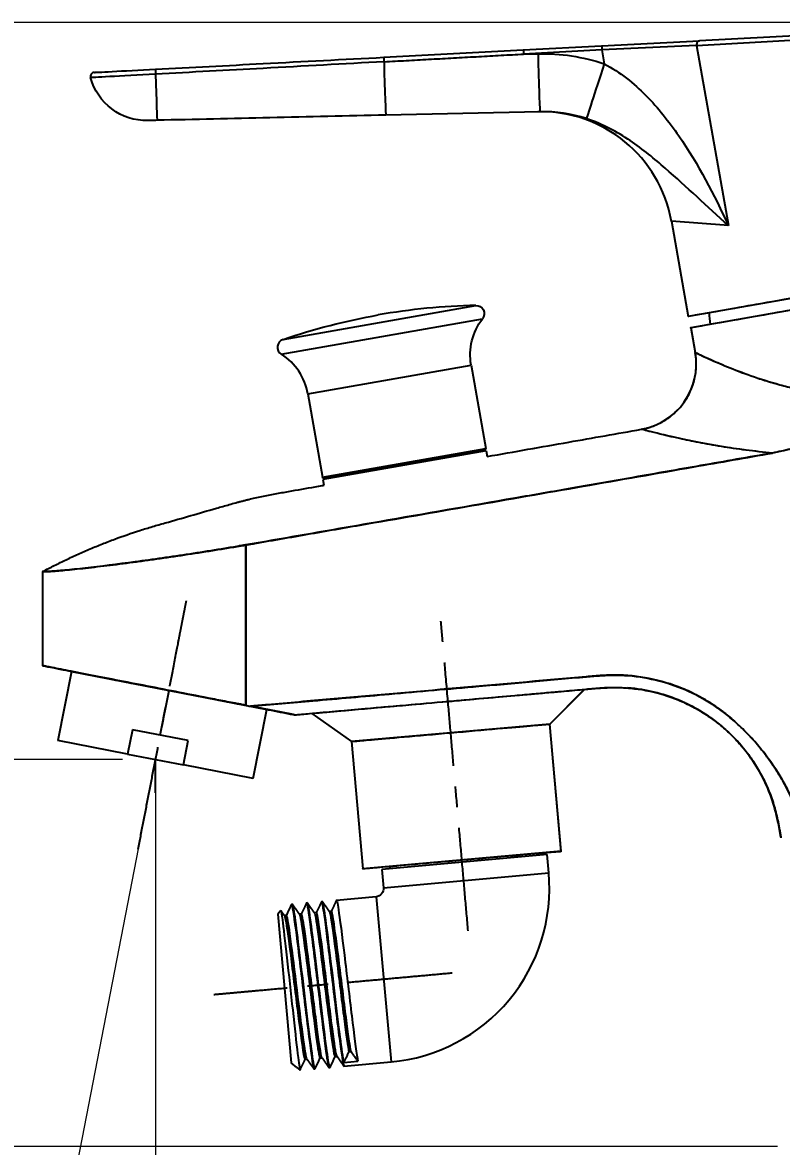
# Model space of a CAD drawing. Extents: x 0 to 1354, y 0 to 992.
# Drawn here: x 726.6 to 818.1, y 310.6 to 446.1 of the extents above; entities that cross this region are included whole.
import ezdxf

# ---------------------------------------------------------------- set-up
doc = ezdxf.new("R2010")
doc.units = 0
doc.header["$LTSCALE"] = 10
doc.header["$MEASUREMENT"] = 0
doc.header["$PDMODE"] = 3
doc.header["$PDSIZE"] = -10
doc.linetypes.add('CENTER', pattern=[2, 1.25, -0.25, 0.25, -0.25])
doc.layers.get('0').update_dxf_attribs({"linetype": 'CONTINUOUS'})
doc.layers.get('DEFPOINTS').update_dxf_attribs({"linetype": 'CONTINUOUS'})
doc.layers.add('1', color=7, linetype='CONTINUOUS')
doc.layers.add('5', color=5, linetype='CENTER')
doc.styles.add('Daelim Dimension', font='')
doc.styles.get('Daelim Dimension').set_extended_font_data('나눔고딕')
doc.dimstyles.new('DEFAULT', dxfattribs={"dimscale": 2, "dimtxt": 2, "dimasz": 2, "dimexe": 0, "dimexo": 2, "dimgap": 1, "dimtad": 1, "dimdec": 1, "dimzin": 9, "dimdsep": 46, "dimtxsty": 'Daelim Dimension', "dimcen": 0.5, "dimclrd": 252, "dimclre": 252, "dimclrt": 3, "dimadec": 1, "dimazin": 0, "dimtfac": 1, "dimtdec": 1, "dimtix": 1, "dimtmove": 0, "dimatfit": 3, "dimfxl": 1, "dimtolj": 1, "dimtzin": 1, "dimlwd": 9, "dimlwe": 9, "dimarcsym": 0})

# ---------------------------------------------------------------- blocks, each defined once
blk = doc.blocks.new('*D0')
at = {"color": 5, "lineweight": 9, "ltscale": 0.5, "transparency": 16777216}
for p, q in [((742.64, 353.25), (742.64, 236.46)), ((849.49, 306.58), (849.49, 236.46)), ((746.64, 236.46), (845.49, 236.46))]:
    blk.add_line(p, q, dxfattribs=at)
at = {"color": 5, "ltscale": 0.5, "transparency": 16777216}
for points in [[(746.64, 237.12), (746.64, 235.79), (742.64, 236.46)], [(845.49, 237.12), (845.49, 235.79), (849.49, 236.46)]]:
    blk.add_solid(points, dxfattribs=at)
at = {"layer": 'DEFPOINTS', "color": 0, "ltscale": 0.5, "transparency": 16777216}
for p in [(742.64, 357.25), (849.49, 310.58), (849.49, 236.46)]:
    blk.add_point(p, dxfattribs=at)
at = {"color": 7, "ltscale": 0.5, "transparency": 16777216, "insert": (796.19, 243.86), "char_height": 10, "attachment_point": 5, "style": 'Daelim Dimension'}
blk.add_mtext('\\A1;107', dxfattribs=at)
blk = doc.blocks.new('*D1')
at = {"color": 5, "lineweight": 9, "ltscale": 0.5, "transparency": 16777216}
for p, q in [((741.87, 353.32), (719.58, 238.66)), ((742.64, 349.25), (742.64, 236.44))]:
    blk.add_line(p, q, dxfattribs=at)
blk.add_arc((742.64, 357.25), 120.81, 260.8971, 268.1029, dxfattribs=at)
at = {"color": 5, "ltscale": 0.5, "transparency": 16777216}
for points in [[(723.41, 237.3), (723.64, 238.62), (719.58, 238.66)], [(738.65, 237.17), (738.63, 235.84), (742.64, 236.44)]]:
    blk.add_solid(points, dxfattribs=at)
at = {"layer": 'DEFPOINTS', "color": 0, "ltscale": 0.5, "transparency": 16777216}
for p in [(744.26, 365.59), (743.21, 360.19), (742.64, 357.25), (742.64, 353.25), (734.91, 236.68)]:
    blk.add_point(p, dxfattribs=at)
at = {"color": 7, "ltscale": 0.5, "transparency": 16777216, "insert": (706.69, 249.62), "char_height": 10, "attachment_point": 5, "rotation": 341.5327, "style": 'Daelim Dimension'}
blk.add_mtext('\\A1;11%%D', dxfattribs=at)
blk = doc.blocks.new('*D2')
at = {"color": 5, "lineweight": 9, "ltscale": 0.5, "transparency": 16777216}
for p, q in [((738.64, 357.25), (691.53, 357.25)), ((691.53, 314.58), (691.53, 353.25)), ((817.67, 310.58), (691.53, 310.58))]:
    blk.add_line(p, q, dxfattribs=at)
at = {"color": 5, "ltscale": 0.5, "transparency": 16777216}
for points in [[(690.86, 353.25), (692.2, 353.25), (691.53, 357.25)], [(690.86, 314.58), (692.2, 314.58), (691.53, 310.58)]]:
    blk.add_solid(points, dxfattribs=at)
at = {"layer": 'DEFPOINTS', "color": 0, "ltscale": 0.5, "transparency": 16777216}
for p in [(691.53, 357.25), (742.64, 357.25), (821.67, 310.58)]:
    blk.add_point(p, dxfattribs=at)
at = {"color": 7, "ltscale": 0.5, "transparency": 16777216, "insert": (684.19, 334.03), "char_height": 10, "attachment_point": 5, "rotation": 90, "style": 'Daelim Dimension'}
blk.add_mtext('\\A1;47', dxfattribs=at)
blk = doc.blocks.new('*D3')
at = {"color": 5, "lineweight": 9, "ltscale": 0.5, "transparency": 16777216}
for p, q in [((844.92, 446.14), (646.3, 446.14)), ((646.3, 442.14), (646.3, 314.58)), ((817.67, 310.58), (646.3, 310.58))]:
    blk.add_line(p, q, dxfattribs=at)
at = {"color": 5, "ltscale": 0.5, "transparency": 16777216}
for points in [[(645.63, 442.14), (646.97, 442.14), (646.3, 446.14)], [(645.63, 314.58), (646.97, 314.58), (646.3, 310.58)]]:
    blk.add_solid(points, dxfattribs=at)
at = {"layer": 'DEFPOINTS', "color": 0, "ltscale": 0.5, "transparency": 16777216}
for p in [(848.92, 446.14), (646.3, 310.58), (821.67, 310.58)]:
    blk.add_point(p, dxfattribs=at)
at = {"color": 7, "ltscale": 0.5, "transparency": 16777216, "insert": (638.85, 378.36), "char_height": 10, "attachment_point": 5, "rotation": 90, "style": 'Daelim Dimension'}
blk.add_mtext('\\A1;135', dxfattribs=at)
blk = doc.blocks.new('*D8')
at = {"color": 5, "lineweight": 9, "ltscale": 0.5, "transparency": 16777216}
for p, q in [((705.57, 310.58), (646.3, 310.58)), ((646.3, 166.08), (646.3, 306.58)), ((831.02, 162.08), (646.3, 162.08))]:
    blk.add_line(p, q, dxfattribs=at)
at = {"color": 5, "ltscale": 0.5, "transparency": 16777216}
for points in [[(645.63, 306.58), (646.97, 306.58), (646.3, 310.58)], [(645.63, 166.08), (646.97, 166.08), (646.3, 162.08)]]:
    blk.add_solid(points, dxfattribs=at)
at = {"layer": 'DEFPOINTS', "color": 0, "ltscale": 0.5, "transparency": 16777216}
for p in [(646.3, 310.58), (709.57, 310.58), (835.02, 162.08)]:
    blk.add_point(p, dxfattribs=at)
at = {"color": 7, "ltscale": 0.5, "transparency": 16777216, "insert": (638.85, 236.33), "char_height": 10, "attachment_point": 5, "rotation": 90, "style": 'Daelim Dimension'}
blk.add_mtext('\\A1;365', dxfattribs=at)

msp = doc.modelspace()

# ---------------------------------------------------------------- linework, layer by layer
at = {"color": 7, "ltscale": 0.5}
for p, q in [((743.21, 360.19), (744.26, 365.59)), ((742.64, 353.25), (742.64, 357.25))]:
    msp.add_line(p, q, dxfattribs=at)
at = {"layer": '1', "color": 7, "linetype": 'Continuous'}
for p, q in [((848.93, 446.07), (808.23, 443.94)), ((807.9, 443.38), (849.45, 445.66)), ((786.99, 442.83), (796.44, 443.32)), ((796.44, 443.32), (808.23, 443.94)), ((807.9, 443.38), (796.47, 442.82)), ((807.9, 443.38), (811.73, 421.64)), ((770.17, 441.94), (786.99, 442.83)), ((796.47, 442.82), (787.01, 442.33)), ((787.01, 442.33), (788.77, 442.37)), ((796.47, 442.82), (796.76, 441.15)), ((789, 435.38), (770.41, 434.96)), ((811.73, 421.64), (804.85, 422.16)), ((804.85, 422.16), (806.88, 410.68)), ((855.46, 417.82), (807.2, 409.31)), ((830.51, 414.84), (806.88, 410.68)), ((758.02, 407.92), (781.26, 412.02)), ((757.8, 406.12), (782.08, 410.4)), ((807.2, 409.31), (807.73, 406.34)), ((761, 401.35), (780.7, 404.82)), ((780.7, 404.82), (782.47, 394.77)), ((761, 401.35), (762.78, 391.3)), ((762.78, 391.3), (782.47, 394.77)), ((782.52, 394.48), (762.83, 391.01)), ((763.01, 391.14), (782.31, 394.54)), ((782.52, 394.48), (782.64, 393.8)), ((780.87, 394.19), (780.85, 394.29)), ((762.83, 391.01), (762.95, 390.33)), ((764.48, 391.3), (764.47, 391.4)), ((753.51, 363.79), (753.51, 383.13)), ((729.02, 379.91), (729.02, 368.57)), ((732.48, 367.88), (730.86, 359.54)), ((732.48, 367.88), (756.04, 363.3)), ((790.2, 361.53), (794.35, 365.69)), ((754.42, 354.96), (756.04, 363.3)), ((761.49, 362.79), (766.29, 359.43)), ((739.84, 360.85), (739.27, 357.9)), ((746.57, 359.54), (739.84, 360.85)), ((790.2, 361.53), (766.29, 359.43)), ((791.54, 346.19), (790.2, 361.53)), ((739.27, 357.9), (730.86, 359.54)), ((746, 356.6), (746.57, 359.54)), ((766.29, 359.43), (767.64, 344.09)), ((739.27, 357.9), (746, 356.6)), ((754.42, 354.96), (746, 356.6)), ((791.54, 346.19), (767.64, 344.09)), ((789.86, 345.79), (769.94, 343.98)), ((788.86, 345.7), (788.84, 345.95)), ((790.06, 343.6), (789.86, 345.79)), ((770.91, 344.38), (770.94, 344.07)), ((769.94, 343.98), (770.14, 341.79)), ((770.14, 341.79), (790.06, 343.6)), ((769.24, 340.7), (764.45, 340.26)), ((769.24, 340.7), (771.05, 320.78)), ((757.73, 339.05), (757.38, 338.62)), ((759.15, 339.78), (759.03, 339.77)), ((760.96, 339.95), (760.84, 339.94)), ((762.77, 340.11), (762.64, 340.1)), ((763.84, 338.95), (763.61, 338.93)), ((757.38, 338.62), (759.01, 320.69)), ((758.42, 338.46), (758.19, 338.44)), ((760.23, 338.62), (759.99, 338.6)), ((762.04, 338.79), (761.8, 338.77)), ((762.48, 321.26), (762.71, 321.28)), ((764.28, 321.42), (764.52, 321.44)), ((766.22, 321.99), (765.96, 321.96)), ((759.69, 320.12), (759.01, 320.69)), ((759.69, 320.12), (760.06, 319.81)), ((760.67, 321.09), (760.9, 321.11)), ((761.74, 319.94), (761.87, 319.95)), ((763.55, 320.1), (763.68, 320.11)), ((765.35, 320.71), (767.04, 320.86)), ((765.36, 320.26), (771.05, 320.78))]:
    msp.add_line(p, q, dxfattribs=at)
msp.add_polyline3d([(770.19, 441.41, 0), (770.52, 441.42, 0), (770.86, 441.44, 0), (771.2, 441.46, 0), (771.53, 441.48, 0), (771.87, 441.5, 0), (772.2, 441.52, 0), (772.54, 441.53, 0), (772.88, 441.55, 0), (773.21, 441.57, 0), (773.55, 441.59, 0), (773.88, 441.61, 0), (774.22, 441.63, 0), (774.56, 441.64, 0), (774.89, 441.66, 0), (775.23, 441.68, 0), (775.57, 441.7, 0), (775.9, 441.72, 0), (776.24, 441.74, 0), (776.58, 441.75, 0), (776.91, 441.77, 0), (777.25, 441.79, 0), (777.58, 441.81, 0), (777.92, 441.83, 0), (778.26, 441.85, 0), (778.59, 441.87, 0), (778.93, 441.88, 0), (779.27, 441.9, 0), (779.6, 441.92, 0), (779.94, 441.94, 0), (780.28, 441.96, 0), (780.61, 441.98, 0), (780.95, 441.99, 0), (781.29, 442.01, 0), (781.62, 442.03, 0), (781.96, 442.05, 0), (782.3, 442.07, 0), (782.63, 442.09, 0), (782.97, 442.1, 0), (783.31, 442.12, 0), (783.64, 442.14, 0), (783.98, 442.16, 0), (784.32, 442.18, 0), (784.66, 442.2, 0), (784.99, 442.22, 0), (785.33, 442.23, 0), (785.67, 442.25, 0), (786, 442.27, 0), (786.34, 442.29, 0), (786.68, 442.31, 0), (787.01, 442.33, 0)], dxfattribs=at)
for centre, radius, start, end in [((735.29, 439.62), 0.5, 92.9986, 195.1032), ((789.1, 419.38), 16, 9.9572, 91.295), ((782.83, 335.18), 76.85, 91.1649, 100.0001), ((831.58, 412.15), 22.2, 182.6482, 186.2969), ((758.34, 406.97), 1, 108.8343, 237.6574), ((754, 400.11), 7.12, 9.9998, 57.6574), ((799.85, 404.96), 8, 280.0008, 9.9998), ((782.28, 394.74), 0.2, 280.0001, 9.9998), ((769.14, 341.7), 21, 275.1998, 5.2003)]:
    msp.add_arc(centre, radius, start, end, dxfattribs=at)
at = {"layer": '1', "color": 7, "linetype": 'Continuous', "extrusion": (0, 6.12323e-17, -1)}
msp.add_arc((-741.56, 441.31), 7, 268.705, 344.8968, dxfattribs=at)
at = {"layer": '1', "color": 7, "linetype": 'Continuous', "extrusion": (0, 0, -1)}
for centre, radius, start, end in [((-782.83, 335.18), 76.85, 71.1657, 79.9999), ((-781.28, 411.02), 1, 88.8351, 217.6591), ((-787.71, 406.06), 7.12, 350.0002, 37.6591), ((-762.97, 391.34), 0.2, 259.9999, 350.0002), ((-769.14, 341.7), 1, 174.7997, 264.8002)]:
    msp.add_arc(centre, radius, start, end, dxfattribs=at)
at = {"layer": '1', "color": 7, "linetype": 'Continuous'}
for centre, major_axis, ratio, start_param, end_param in [((796.47, 442.82), (-0.026, 0.499), 0.011375, 0, 1.572193), ((808.26, 443.44), (0.026, -0.499), 0.718778, 3.141593, 4.800432), ((770.19, 441.45), (-0.026, 0.499), 0.013673, 0, 1.649304), ((787.02, 442.33), (-0.026, 0.499), 0.011375, 0, 1.572193), ((788.85, 442.38), (0.16, -7), 0.011329, 4.714123, 6.283185), ((770.26, 441.96), (0.16, -7), 0.011329, 4.791269, 6.283185), ((796.84, 441.17), (-2.22, -6.64), 0.010071, 4.71786, 6.232262), ((742.65, 440), (-0.026, 0.499), 0.014041, 0, 1.776906), ((742.67, 441.34), (0.16, -7), 0.007819, 4.918823, 6.283185)]:
    msp.add_ellipse(centre, major_axis=major_axis, ratio=ratio, start_param=start_param, end_param=end_param, dxfattribs=at)
for points, degree, knots in [([(742.62, 440.5), (746.95, 440.73), (751.27, 440.95), (760.46, 441.44), (765.31, 441.69), (770.17, 441.94)], 3, [0, 0, 0, 0, 0.471221, 0.471221, 1, 1, 1, 1]), ([(770.19, 441.41), (765.33, 441.14), (760.48, 440.87), (751.3, 440.37), (746.97, 440.14), (742.64, 439.9)], 3, [0, 0, 0, 0, 0.528779, 0.528779, 1, 1, 1, 1]), ([(796.76, 441.15), (798.67, 440.14), (800.3, 438.82), (803.27, 435.83), (804.56, 434.19), (808.09, 429.07), (810.01, 425.34), (811.73, 421.64)], 3, [0, 0, 0, 0, 0.25, 0.25, 0.5, 0.5, 1, 1, 1, 1]), ([(742.64, 439.9), (740.58, 439.79), (738.55, 439.68), (735.67, 439.53), (734.81, 439.49), (734.81, 439.49)], 3, [0, 0, 0, 0, 0.500085, 0.500085, 1, 1, 1, 1]), ([(735.26, 440.12), (735.26, 440.12), (736.06, 440.16), (738.78, 440.3), (740.68, 440.4), (742.62, 440.5)], 3, [0, 0, 0, 0, 0.5, 0.5, 1, 1, 1, 1]), ([(742.82, 434.34), (742.7, 434.33), (742.58, 434.33), (742.34, 434.33), (742.22, 434.32), (742.02, 434.32), (741.93, 434.32), (741.81, 434.31), (741.76, 434.31), (741.73, 434.31), (741.72, 434.31), (741.72, 434.31)], 3, [0, 0, 0, 0, 0.216994, 0.216994, 0.450628, 0.450628, 0.677029, 0.677029, 0.891233, 0.891233, 1, 1, 1, 1]), ([(770.41, 434.96), (765.75, 434.86), (761.08, 434.75), (751.89, 434.54), (747.35, 434.44), (742.82, 434.34)], 3, [0, 0, 0, 0, 0.507283, 0.507283, 1, 1, 1, 1]), ([(811.73, 421.64), (809.17, 423.93), (806.73, 426.27), (802.81, 429.7), (801.45, 430.83), (798.32, 432.94), (796.59, 433.89), (794.62, 434.54)], 3, [0, 0, 0, 0, 0.5, 0.5, 0.75, 0.75, 1, 1, 1, 1]), ([(828.42, 414.48), (817.29, 412.51), (815.6, 412.22), (812.58, 411.68), (811.25, 411.45), (808.04, 410.88), (806.88, 410.68), (806.88, 410.68)], 3, [0, 0, 0, 0, 0.25, 0.25, 0.5, 0.5, 1, 1, 1, 1]), ([(807.73, 406.34), (807.73, 406.34), (808.42, 406), (810.93, 404.89), (812.72, 404.13), (817.04, 402.66), (819.61, 401.9), (825.2, 401.18), (828.31, 401.18), (831.46, 401.58)], 3, [0, 0, 0, 0, 0.249932, 0.249932, 0.499954, 0.499954, 0.749977, 0.749977, 1, 1, 1, 1]), ([(782.64, 393.8), (785.91, 394.37), (792.08, 395.46), (798.31, 396.56), (801.24, 397.08)], 3, [0, 0, 0, 0, 0.530768, 1, 1, 1, 1]), ([(817.06, 394.21), (814.84, 394.41), (812.78, 394.69), (809.01, 395.3), (807.29, 395.65), (804.43, 396.27), (803.26, 396.56), (801.66, 396.96), (801.24, 397.08), (801.24, 397.08)], 3, [0, 0, 0, 0, 0.250029, 0.250029, 0.500057, 0.500057, 0.750086, 0.750086, 1, 1, 1, 1]), ([(753.52, 383.13), (753.53, 383.13), (753.56, 383.14), (753.61, 383.14), (753.68, 383.16), (753.88, 383.19), (754.2, 383.25), (754.76, 383.34), (755.75, 383.51), (757.16, 383.76), (758.58, 384), (759.71, 384.2), (761.4, 384.49), (763.94, 384.94), (770.69, 386.11), (780.8, 387.87), (794.2, 390.21), (806.28, 392.32), (813.89, 393.66), (817.06, 394.21)], 3, [0, 0, 0, 0, 0.000681, 0.001506, 0.002332, 0.003984, 0.010589, 0.017195, 0.030407, 0.05683, 0.083253, 0.096465, 0.109676, 0.162522, 0.215369, 0.426754, 0.638139, 0.849524, 1, 1, 1, 1]), ([(729.02, 379.91), (729.48, 380.16), (730.42, 380.65), (731.85, 381.35), (733.29, 382.02), (734.75, 382.66), (736.22, 383.26), (738.21, 384.03), (740.22, 384.72), (742.26, 385.35), (744.31, 385.93), (746.88, 386.67), (749.46, 387.41), (751.27, 387.93), (752.18, 388.18), (752.6, 388.3), (752.78, 388.35), (752.85, 388.36), (752.9, 388.38), (752.95, 388.39), (753.01, 388.41), (753.19, 388.45), (753.49, 388.53), (754.01, 388.66), (754.93, 388.87), (756.26, 389.15), (757.6, 389.39), (758.67, 389.58), (760.29, 389.86), (761.71, 390.11), (762.87, 390.31), (762.95, 390.33)], 3, [0, 0, 0, 0, 0.045139, 0.090297, 0.135455, 0.180613, 0.225772, 0.27093, 0.361246, 0.406404, 0.451562, 0.541878, 0.632195, 0.677353, 0.699932, 0.711221, 0.714044, 0.715455, 0.716866, 0.718277, 0.719688, 0.722511, 0.7338, 0.74509, 0.767669, 0.812827, 0.857985, 0.880564, 0.903143, 0.99346, 1, 1, 1, 1]), ([(729.96, 379.94), (730.17, 379.95), (730.69, 379.99), (731.68, 380.08), (732.86, 380.2), (734.19, 380.34), (735.62, 380.51), (737.64, 380.75), (739.78, 381.03), (741.96, 381.33), (744.18, 381.64), (746.99, 382.06), (749.81, 382.51), (751.79, 382.83), (752.78, 383), (753.24, 383.08), (753.44, 383.11), (753.49, 383.12), (753.51, 383.13), (753.52, 383.13)], 3, [0, 0, 0, 0, 0.063095, 0.126189, 0.189284, 0.252378, 0.315473, 0.378567, 0.504756, 0.567851, 0.630945, 0.757134, 0.883323, 0.946418, 0.977965, 0.993739, 0.997682, 0.999654, 1, 1, 1, 1]), ([(729.02, 379.91), (729.02, 379.91), (729.06, 379.91), (729.23, 379.91), (729.52, 379.91), (729.8, 379.93), (729.96, 379.94)], 3, [0, 0, 0, 0, 0.250439, 0.500293, 0.750146, 1, 1, 1, 1]), ([(729.02, 368.57), (729.02, 368.57), (729.84, 368.4), (733.14, 367.76), (735.44, 367.31), (740.29, 366.37), (742.9, 365.86), (746.85, 365.09), (748.18, 364.83), (750.17, 364.44), (750.84, 364.31), (751.84, 364.11), (752.18, 364.05), (752.85, 363.92), (753.19, 363.85), (753.51, 363.79)], 3, [0, 0, 0, 0, 0.25, 0.25, 0.5, 0.5, 0.75, 0.75, 0.875, 0.875, 0.9375, 0.9375, 0.96875, 0.96875, 1, 1, 1, 1]), ([(754.09, 363.68), (756.6, 363.9), (762.16, 364.38), (771.35, 365.19), (780.33, 365.98), (788.56, 366.69), (793.78, 367.18), (797.32, 367.45), (799.82, 367.42), (802.95, 366.97), (806.55, 365.78), (809.34, 364.28), (811.38, 362.81), (813.3, 361.16), (815.5, 358.86), (817.38, 356.26), (818.67, 354.02), (819.53, 352.24), (820.12, 350.72), (820.55, 349.52), (821.16, 347.81), (822.58, 344.15), (825.03, 338.61), (828.16, 332.38), (830.37, 328.41), (831.39, 326.58)], 3, [0, 0, 0, 0, 0.076208, 0.168852, 0.277674, 0.347088, 0.416504, 0.434625, 0.453321, 0.491037, 0.528495, 0.566169, 0.584884, 0.603661, 0.64147, 0.679573, 0.699052, 0.718633, 0.738219, 0.747745, 0.756754, 0.792419, 0.864494, 0.937615, 1, 1, 1, 1]), ([(759.4, 362.64), (760, 362.69), (762.83, 362.94), (767.67, 363.37), (773.71, 363.9), (779.06, 364.37), (783.73, 364.78), (787.71, 365.13), (791.01, 365.42), (793.61, 365.65), (795.34, 365.81), (796.38, 365.89), (796.93, 365.93), (797.41, 365.95), (797.98, 365.96), (798.75, 365.94), (799.77, 365.88), (800.53, 365.79), (800.95, 365.73)], 3, [0, 0, 0, 0, 0.043492, 0.20572, 0.35132, 0.480291, 0.59262, 0.688311, 0.767373, 0.829809, 0.875589, 0.892173, 0.904681, 0.914536, 0.927069, 0.945422, 0.969694, 1, 1, 1, 1]), ([(818.06, 347.87), (817.95, 348.51), (817.66, 350.14), (816.98, 352.74), (815.3, 356.44), (813.08, 359.37), (810.81, 361.39), (809.19, 362.61), (806.22, 364.4), (802.73, 365.53), (800.15, 365.84), (799.57, 365.88)], 3, [0, 0, 0, 0, 0.069816, 0.180665, 0.288573, 0.505219, 0.567245, 0.613567, 0.722091, 0.938258, 1, 1, 1, 1]), ([(759.41, 362.64), (759.38, 362.64), (759.35, 362.65), (759.24, 362.67), (759.05, 362.71), (758.78, 362.76), (758.36, 362.84), (757.76, 362.96), (756.94, 363.12), (756.27, 363.25), (755.51, 363.4), (754.81, 363.53), (754.09, 363.68)], 2, [0, 0, 0, 0.016297, 0.016297, 0.081877, 0.081877, 0.213037, 0.213037, 0.475358, 0.475358, 0.737679, 0.737679, 1, 1, 1]), ([(764.44, 340.26), (764.49, 340.32), (764.61, 339.79), (764.95, 337.4), (765.23, 335.21), (765.81, 330.35), (766.14, 327.67), (766.67, 323.3), (766.91, 321.61), (767.04, 320.86)], 3, [0, 0, 0, 0, 0.207389, 0.207389, 0.471593, 0.471593, 0.735796, 0.735796, 1, 1, 1, 1]), ([(757.75, 339.06), (757.79, 339.03), (757.86, 338.51), (758.13, 336.41), (758.33, 334.6), (758.79, 330.54), (759.04, 328.26), (759.48, 324.24), (759.69, 322.47), (759.95, 320.37), (760.04, 319.83), (760.07, 319.8)], 3, [0, 0, 0, 0, 0.175599, 0.175599, 0.390234, 0.390234, 0.604869, 0.604869, 0.819503, 0.819503, 1, 1, 1, 1]), ([(759.03, 339.76), (759.07, 339.78), (759.14, 339.5), (759.4, 337.88), (759.65, 335.96), (760.22, 331.31), (760.54, 328.6), (761.11, 323.94), (761.37, 321.95), (761.64, 320.27), (761.7, 319.96), (761.75, 319.94)], 3, [0, 0, 0, 0, 0.137272, 0.137272, 0.378949, 0.378949, 0.620626, 0.620626, 0.862303, 0.862303, 1, 1, 1, 1]), ([(761.87, 319.95), (761.83, 319.94), (761.76, 320.22), (761.55, 321.52), (761.38, 322.8), (760.97, 325.99), (760.75, 327.88), (760.29, 331.71), (760.05, 333.62), (759.66, 336.82), (759.48, 338.13), (759.26, 339.48), (759.2, 339.78), (759.16, 339.78)], 3, [0, 0, 0, 0, 0.132517, 0.132517, 0.315941, 0.315941, 0.499365, 0.499365, 0.682789, 0.682789, 0.866214, 0.866214, 1, 1, 1, 1]), ([(760.84, 339.93), (760.86, 339.94), (760.89, 339.87), (761.05, 339.18), (761.25, 337.68), (761.79, 333.51), (762.09, 330.88), (762.7, 325.93), (762.97, 323.61), (763.37, 320.81), (763.49, 320.1), (763.55, 320.1)], 3, [0, 0, 0, 0, 0.069323, 0.069323, 0.310824, 0.310824, 0.552324, 0.552324, 0.793825, 0.793825, 1, 1, 1, 1]), ([(763.68, 320.11), (763.64, 320.1), (763.59, 320.31), (763.39, 321.38), (763.24, 322.58), (762.84, 325.63), (762.62, 327.5), (762.17, 331.31), (761.93, 333.24), (761.52, 336.58), (761.33, 337.95), (761.08, 339.56), (761.01, 339.94), (760.96, 339.95)], 3, [0, 0, 0, 0, 0.11555, 0.11555, 0.298572, 0.298572, 0.481595, 0.481595, 0.664617, 0.664617, 0.84764, 0.84764, 1, 1, 1, 1]), ([(762.64, 340.1), (762.64, 340.1), (762.64, 340.1), (762.72, 340.08), (762.89, 339.07), (763.35, 335.57), (763.65, 333.1), (764.25, 328.1), (764.56, 325.54), (765.05, 321.77), (765.24, 320.54), (765.34, 320.28), (765.35, 320.26), (765.36, 320.27)], 3, [0, 0, 0, 0, 0.003126, 0.003126, 0.244915, 0.244915, 0.486705, 0.486705, 0.728495, 0.728495, 0.970285, 0.970285, 1, 1, 1, 1]), ([(765.35, 320.71), (765.24, 321.27), (765.1, 322.37), (764.71, 325.29), (764.49, 327.12), (764.04, 330.9), (763.8, 332.86), (763.38, 336.29), (763.19, 337.74), (762.91, 339.63), (762.82, 340.11), (762.77, 340.11)], 3, [0, 0, 0, 0, 0.202707, 0.202707, 0.405414, 0.405414, 0.608121, 0.608121, 0.810828, 0.810828, 1, 1, 1, 1]), ([(763.62, 338.91), (763.67, 338.82), (763.76, 338.38), (764.06, 336.47), (764.3, 334.55), (764.84, 330.3), (765.12, 327.94), (765.63, 324.1), (765.83, 322.61), (765.96, 321.96)], 3, [0, 0, 0, 0, 0.177154, 0.177154, 0.451436, 0.451436, 0.725718, 0.725718, 1, 1, 1, 1]), ([(766.22, 321.99), (766.08, 322.65), (765.86, 324.18), (765.36, 328.13), (765.06, 330.51), (764.52, 334.87), (764.27, 336.75), (763.98, 338.58), (763.9, 338.96), (763.85, 338.95)], 3, [0, 0, 0, 0, 0.272268, 0.272268, 0.544537, 0.544537, 0.816805, 0.816805, 1, 1, 1, 1]), ([(758.19, 338.42), (758.22, 338.4), (758.26, 338.23), (758.46, 337.17), (758.68, 335.61), (759.19, 331.61), (759.48, 329.27), (760, 325.06), (760.25, 323.23), (760.53, 321.45), (760.62, 321.09), (760.67, 321.1)], 3, [0, 0, 0, 0, 0.100777, 0.100777, 0.345519, 0.345519, 0.590261, 0.590261, 0.835003, 0.835003, 1, 1, 1, 1]), ([(760.9, 321.13), (760.89, 321.13), (760.89, 321.13), (760.8, 321.3), (760.63, 322.36), (760.17, 325.76), (759.88, 328.03), (759.33, 332.52), (759.05, 334.71), (758.65, 337.64), (758.49, 338.46), (758.42, 338.46)], 3, [0, 0, 0, 0, 0.007349, 0.007349, 0.25858, 0.25858, 0.509811, 0.509811, 0.761042, 0.761042, 1, 1, 1, 1]), ([(760, 338.59), (760.01, 338.58), (760.03, 338.54), (760.14, 338.13), (760.34, 336.92), (760.8, 333.37), (761.09, 331.09), (761.62, 326.72), (761.9, 324.63), (762.27, 321.97), (762.41, 321.26), (762.48, 321.26)], 3, [0, 0, 0, 0, 0.036799, 0.036799, 0.283408, 0.283408, 0.530017, 0.530017, 0.776627, 0.776627, 1, 1, 1, 1]), ([(762.71, 321.29), (762.7, 321.3), (762.68, 321.33), (762.57, 321.71), (762.37, 322.95), (761.91, 326.52), (761.61, 328.86), (761.06, 333.32), (760.79, 335.41), (760.42, 337.98), (760.29, 338.62), (760.23, 338.62)], 3, [0, 0, 0, 0, 0.034506, 0.034506, 0.284919, 0.284919, 0.535333, 0.535333, 0.785746, 0.785746, 1, 1, 1, 1]), ([(761.82, 338.75), (761.89, 338.62), (762.03, 337.81), (762.43, 335), (762.69, 332.87), (763.24, 328.48), (763.51, 326.22), (763.98, 322.84), (764.14, 321.72), (764.26, 321.44), (764.27, 321.42), (764.28, 321.42)], 3, [0, 0, 0, 0, 0.219152, 0.219152, 0.46717, 0.46717, 0.715188, 0.715188, 0.963206, 0.963206, 1, 1, 1, 1]), ([(764.52, 321.45), (764.5, 321.47), (764.47, 321.54), (764.33, 322.15), (764.12, 323.54), (763.63, 327.33), (763.33, 329.71), (762.8, 334.09), (762.53, 336.1), (762.2, 338.29), (762.09, 338.8), (762.04, 338.79)], 3, [0, 0, 0, 0, 0.059982, 0.059982, 0.309598, 0.309598, 0.559213, 0.559213, 0.808828, 0.808828, 1, 1, 1, 1])]:
    msp.add_open_spline(points, degree=degree, knots=knots, dxfattribs=at)
for points, degree in [([(788.77, 442.37), (791.5, 442.43), (794.17, 442.02), (796.76, 441.15)], 3), ([(794.62, 434.54), (792.79, 435.14), (790.92, 435.42), (789, 435.38)], 3), ([(821.29, 395.39), (819.93, 394.86), (818.52, 394.47), (817.06, 394.21)], 3), ([(753.51, 363.79), (753.71, 363.75), (753.9, 363.71), (754.09, 363.68)], 3), ([(764.45, 340.28), (764.14, 339.61), (763.83, 338.94)], 2), ([(758.2, 338.42), (757.98, 338.73), (757.77, 339.03)], 2), ([(759.03, 339.78), (758.72, 339.12), (758.42, 338.46)], 2), ([(760.01, 338.58), (759.58, 339.19), (759.15, 339.79)], 2), ([(760.83, 339.95), (760.53, 339.29), (760.22, 338.62)], 2), ([(761.82, 338.74), (761.39, 339.34), (760.97, 339.95)], 2), ([(762.64, 340.11), (762.34, 339.45), (762.03, 338.79)], 2), ([(763.63, 338.9), (763.2, 339.51), (762.77, 340.11)], 2), ([(762.7, 321.3), (763.13, 320.69), (763.55, 320.09)], 2), ([(763.68, 320.11), (763.99, 320.77), (764.29, 321.42)], 2), ([(764.51, 321.46), (764.94, 320.85), (765.36, 320.25)], 2), ([(765.35, 320.71), (765.96, 321.96)], 1), ([(766.22, 321.99), (767.04, 320.86)], 1), ([(760.06, 319.77), (760.37, 320.43), (760.68, 321.09)], 2), ([(760.89, 321.13), (761.32, 320.53), (761.75, 319.92)], 2), ([(761.87, 319.94), (762.18, 320.6), (762.48, 321.26)], 2)]:
    msp.add_open_spline(points, degree=degree, dxfattribs=at)
at = {"layer": '1', "color": 1, "linetype": 'CENTER'}
for points, knots in [([(740.54, 346.46), (745.4, 371.48), (746.36, 376.39)], [0, 0, 0.836015, 1, 1]), ([(780.34, 336.58), (777.44, 369.59), (777, 374.58)], [0, 0, 0.868916, 1, 1]), ([(778.41, 331.49), (754.63, 329.33), (749.65, 328.88)], [0, 0, 0.826862, 1, 1])]:
    msp.add_open_spline(points, degree=1, knots=knots, dxfattribs=at)
at = {"layer": '5', "color": 7, "linetype": 'Continuous'}
for p, q in [((807.2, 409.34), (807.73, 406.34)), ((790.2, 361.53), (794.36, 365.7)), ((761.47, 362.8), (766.29, 359.43)), ((791.55, 346.13), (790.2, 361.53)), ((766.29, 359.43), (767.64, 344.08))]:
    msp.add_line(p, q, dxfattribs=at)
for points, weights, degree in [([(855.46, 417.82), (855.46, 417.82), (807.21, 409.31), (807.2, 409.31)], [1, 0.333377433048, 0.333333336251, 0.999867709607], 3), ([(801.24, 397.08), (809.11, 398.47), (807.73, 406.34)], [1, 0.707111306331, 1], 2), ([(766.29, 359.43), (766.29, 359.43), (790.2, 361.53), (790.2, 361.53)], [0.999811670316, 0.333333339246, 0.333396115807, 1], 3), ([(767.64, 344.09), (767.64, 344.09), (791.54, 346.19), (791.54, 346.19)], [0.999811635344, 0.333333339248, 0.333396127467, 1], 3)]:
    msp.add_rational_spline(points, weights, degree=degree, dxfattribs=at)
for points, knots in [([(807.73, 406.34), (807.74, 406.34), (807.76, 406.33), (807.93, 406.25), (808.25, 406.1), (808.79, 405.84), (809.9, 405.34), (811.82, 404.51), (814.29, 403.57), (816.55, 402.84), (818.07, 402.41), (819.36, 402.1), (820.67, 401.8), (823.07, 401.4), (826.03, 401.23), (829.11, 401.32), (830.68, 401.5), (831.46, 401.58)], [0, 0, 0, 0, 0.04109, 0.082794, 0.124975, 0.18596, 0.250119, 0.374732, 0.499967, 0.562281, 0.624785, 0.656244, 0.687581, 0.7497, 0.87384, 0.937149, 1, 1, 1, 1]), ([(782.64, 393.8), (785.9, 394.37), (792.08, 395.46), (798.31, 396.56), (801.24, 397.08)], [0, 0, 0, 0, 0.530971, 1, 1, 1, 1]), ([(817.06, 394.21), (815.97, 394.32), (813.81, 394.54), (810.84, 394.99), (808.15, 395.48), (805.01, 396.13), (802.67, 396.7), (801.6, 396.98), (801.28, 397.07), (801.25, 397.07), (801.24, 397.08)], [0, 0, 0, 0, 0.12515, 0.250351, 0.376506, 0.500808, 0.750383, 0.874605, 0.937403, 1, 1, 1, 1]), ([(821.29, 395.39), (820.6, 395.14), (819.22, 394.65), (817.77, 394.36), (817.06, 394.21)], [0, 0, 0, 0, 0.501412, 1, 1, 1, 1]), ([(817.06, 394.21), (814.16, 393.71), (808.57, 392.73), (800.5, 391.31), (793.03, 390), (782.8, 388.22), (772.38, 386.4), (761.57, 384.53), (756.2, 383.59), (753.51, 383.13)], [0, 0, 0, 0, 0.135953, 0.262533, 0.37974, 0.487574, 0.744531, 0.872031, 1, 1, 1, 1]), ([(729.02, 379.91), (729.48, 380.16), (730.42, 380.65), (731.85, 381.35), (733.29, 382.02), (734.75, 382.66), (736.22, 383.26), (738.21, 384.03), (740.22, 384.72), (742.26, 385.35), (744.31, 385.93), (746.88, 386.67), (749.46, 387.41), (751.27, 387.93), (752.18, 388.18), (752.6, 388.3), (752.78, 388.35), (752.85, 388.36), (752.9, 388.38), (752.95, 388.39), (753.01, 388.41), (753.19, 388.45), (753.49, 388.53), (754.01, 388.66), (754.93, 388.87), (756.26, 389.15), (757.6, 389.39), (758.67, 389.58), (760.29, 389.86), (761.7, 390.11), (762.86, 390.31), (762.93, 390.32)], [0, 0, 0, 0, 0.045169, 0.090357, 0.135546, 0.180734, 0.225922, 0.271111, 0.361487, 0.406675, 0.451864, 0.54224, 0.632617, 0.677805, 0.700399, 0.711696, 0.71452, 0.715933, 0.717345, 0.718757, 0.720169, 0.722993, 0.73429, 0.745587, 0.768181, 0.81337, 0.858558, 0.881152, 0.903746, 0.994123, 1, 1, 1, 1]), ([(753.51, 383.13), (753.37, 383.1), (753.09, 383.06), (752.53, 382.96), (751.54, 382.79), (749.57, 382.47), (745.64, 381.85), (740.13, 381.06), (734.91, 380.41), (731.99, 380.1), (730.67, 379.99), (730.19, 379.95), (729.96, 379.94)], [0, 0, 0, 0, 0.015595, 0.031258, 0.062583, 0.125231, 0.250507, 0.500545, 0.749325, 0.874259, 0.937598, 1, 1, 1, 1]), ([(729.96, 379.94), (729.82, 379.93), (729.52, 379.91), (729.22, 379.91), (729.04, 379.91), (729.03, 379.91), (729.02, 379.91)], [0, 0, 0, 0, 0.241827, 0.500505, 0.795718, 1, 1, 1, 1]), ([(753.51, 363.79), (753.49, 363.79), (753.45, 363.8), (753.37, 363.82), (753.22, 363.84), (752.93, 363.9), (752.34, 364.02), (751.17, 364.24), (748.84, 364.7), (745.52, 365.35), (741.61, 366.11), (737.83, 366.85), (734.29, 367.54), (731.32, 368.12), (729.72, 368.43), (729.2, 368.53), (729.04, 368.56), (729.03, 368.56), (729.02, 368.57)], [0, 0, 0, 0, 0.001959, 0.003917, 0.007834, 0.015669, 0.031338, 0.062676, 0.125349, 0.250657, 0.375854, 0.500699, 0.625442, 0.750537, 0.874823, 0.937539, 0.968725, 1, 1, 1, 1]), ([(831.39, 326.58), (830.97, 327.33), (830.55, 328.07), (828.82, 331.21), (827.55, 333.61), (825.15, 338.44), (824.03, 340.86), (822.47, 344.52), (821.97, 345.74), (821.26, 347.59), (821.03, 348.2), (820.75, 348.97), (820.69, 349.12), (820.58, 349.44), (820.52, 349.6), (820.34, 350.1), (820.22, 350.43), (819.84, 351.44), (819.57, 352.12), (818.96, 353.43), (818.63, 354.07), (818.1, 355.01), (817.91, 355.32), (817.54, 355.93), (817.34, 356.23), (816.75, 357.11), (816.34, 357.67), (815.47, 358.77), (815.02, 359.3), (814.32, 360.07), (814.07, 360.32), (813.58, 360.82), (813.33, 361.06), (812.82, 361.54), (812.57, 361.77), (812.04, 362.23), (811.78, 362.45), (810.97, 363.1), (810.41, 363.51), (809.26, 364.27), (808.66, 364.62), (807.74, 365.11), (807.42, 365.26), (806.79, 365.56), (806.47, 365.7), (804.87, 366.35), (803.55, 366.75), (801.85, 367.09), (801.51, 367.15), (800.82, 367.25), (800.47, 367.29), (799.43, 367.4), (798.74, 367.43), (797.71, 367.43), (797.37, 367.43), (796.69, 367.4), (796.35, 367.38), (795.69, 367.33), (795.38, 367.3), (794.74, 367.24), (794.42, 367.21), (789.02, 366.74), (783.94, 366.29), (773.81, 365.4), (768.75, 364.96), (761.18, 364.3), (758.66, 364.08), (755.52, 363.8), (754.89, 363.75), (754.2, 363.69), (754.15, 363.68), (754.09, 363.68)], [0, 0, 0, 0, 0.024748, 0.024748, 0.104213, 0.104213, 0.183678, 0.183678, 0.223411, 0.223411, 0.243277, 0.243277, 0.248243, 0.248243, 0.25321, 0.25321, 0.263143, 0.263143, 0.283009, 0.283009, 0.302876, 0.302876, 0.312809, 0.312809, 0.322742, 0.322742, 0.342608, 0.342608, 0.362474, 0.362474, 0.372407, 0.372407, 0.382341, 0.382341, 0.392274, 0.392274, 0.402207, 0.402207, 0.422073, 0.422073, 0.441939, 0.441939, 0.451872, 0.451872, 0.461806, 0.461806, 0.501538, 0.501538, 0.511471, 0.511471, 0.521404, 0.521404, 0.54127, 0.54127, 0.551204, 0.551204, 0.561137, 0.561137, 0.57107, 0.57107, 0.581003, 0.581003, 0.739933, 0.739933, 0.898863, 0.898863, 0.978328, 0.978328, 0.998194, 0.998194, 1, 1, 1, 1]), ([(759.4, 362.64), (759.86, 362.68), (762.43, 362.91), (766.91, 363.3), (772.6, 363.8), (777.63, 364.24), (782.01, 364.63), (785.5, 364.94), (788.19, 365.17), (790.18, 365.35), (791.8, 365.49), (793.21, 365.62), (794.67, 365.74), (796.42, 365.9), (798.56, 365.98), (800.11, 365.85), (800.95, 365.73)], [0, 0, 0, 0, 0.033793, 0.187024, 0.324331, 0.445715, 0.551168, 0.640686, 0.697373, 0.745103, 0.783878, 0.813994, 0.847038, 0.888866, 0.939662, 1, 1, 1, 1]), ([(800.18, 365.82), (800.47, 365.79), (800.76, 365.76), (801.36, 365.67), (801.68, 365.61), (803.26, 365.3), (804.48, 364.93), (805.97, 364.32), (806.26, 364.19), (806.85, 363.91), (807.14, 363.77), (808, 363.32), (808.55, 362.99), (809.62, 362.28), (810.14, 361.9), (810.88, 361.3), (811.13, 361.09), (811.61, 360.66), (811.85, 360.44), (812.31, 359.99), (812.54, 359.76), (812.98, 359.28), (813.19, 359.04), (813.81, 358.3), (814.2, 357.79), (814.93, 356.73), (815.26, 356.18), (815.73, 355.34), (815.88, 355.05), (816.17, 354.47), (816.31, 354.17), (816.69, 353.28), (816.92, 352.68), (817.31, 351.45), (817.48, 350.83), (817.68, 349.89), (817.75, 349.58), (817.83, 349.1), (817.86, 348.94), (817.92, 348.63), (817.95, 348.47), (818, 348.14), (818.03, 347.98), (818.06, 347.81)], [0, 0, 0, 0, 0.031539, 0.031539, 0.066731, 0.066731, 0.207502, 0.207502, 0.242695, 0.242695, 0.277887, 0.277887, 0.348273, 0.348273, 0.418658, 0.418658, 0.453851, 0.453851, 0.489044, 0.489044, 0.524236, 0.524236, 0.559429, 0.559429, 0.629814, 0.629814, 0.7002, 0.7002, 0.735393, 0.735393, 0.770585, 0.770585, 0.840971, 0.840971, 0.911356, 0.911356, 0.946549, 0.946549, 0.964145, 0.964145, 0.981741, 0.981741, 1, 1, 1, 1]), ([(754.09, 363.68), (754.56, 363.58), (755.51, 363.4), (756.94, 363.12), (758.13, 362.89), (758.95, 362.73), (759.29, 362.66), (759.39, 362.64), (759.41, 362.64)], [0, 0, 0, 0, 0.261922, 0.523622, 0.785478, 0.916999, 0.982983, 1, 1, 1, 1])]:
    msp.add_open_spline(points, degree=3, knots=knots, dxfattribs=at)
for points, degree in [([(753.51, 383.13), (753.51, 363.79)], 1), ([(729.02, 379.91), (729.02, 368.57)], 1), ([(753.51, 363.79), (753.71, 363.75), (753.9, 363.71), (754.09, 363.68)], 3)]:
    msp.add_open_spline(points, degree=degree, dxfattribs=at)

# ---------------------------------------------------------------- dimensions: what is measured, and where the dimension line sits
at = {"color": 5, "ltscale": 0.5}
for base, p1, p2, text, picture, middle in [((646.3, 310.58), (848.92, 446.14), (821.67, 310.58), '135', '*D3', (646.3, 378.36)), ((691.53, 357.25), (821.67, 310.58), (742.64, 357.25), '47', '*D2', (691.53, 334.03))]:
    dim = msp.add_linear_dim(base=base, p1=p1, p2=p2, angle=90, text=text, dimstyle='DEFAULT', override={"dimtxt": 5, "dimclrd": 5, "dimclre": 5, "dimclrt": 7}, dxfattribs=at)
    dim.commit()
    dim.dimension.update_dxf_attribs({"geometry": picture, "text_midpoint": middle, "dimtype": 160})
dim = msp.add_angular_dim_2l(base=(734.91, 236.68), line1=((742.64, 353.25), (742.64, 357.25)), line2=((743.21, 360.19), (744.26, 365.59)), text='11%%D', dimstyle='DEFAULT', override={"dimtxt": 5, "dimclrd": 5, "dimclre": 5, "dimclrt": 7}, dxfattribs=at)
dim.commit()
dim.dimension.update_dxf_attribs({"geometry": '*D1', "text_midpoint": (704.37, 242.66), "dimtype": 162})
dim = msp.add_linear_dim(base=(849.49, 236.46), p1=(742.64, 357.25), p2=(849.49, 310.58), text='107', dimstyle='DEFAULT', override={"dimtxt": 5, "dimclrd": 5, "dimclre": 5, "dimclrt": 7}, dxfattribs=at)
dim.commit()
dim.dimension.update_dxf_attribs({"geometry": '*D0', "text_midpoint": (796.19, 236.46), "dimtype": 160})
dim = msp.add_linear_dim(base=(646.3, 310.58), p1=(835.02, 162.08), p2=(709.57, 310.58), angle=90, text='365', dimstyle='DEFAULT', override={"dimtxt": 5, "dimclrd": 5, "dimclre": 5, "dimclrt": 7}, dxfattribs=at)
dim.commit()
dim.dimension.update_dxf_attribs({"geometry": '*D8', "text_midpoint": (638.85, 236.33)})

doc.saveas('drawing.dxf')
